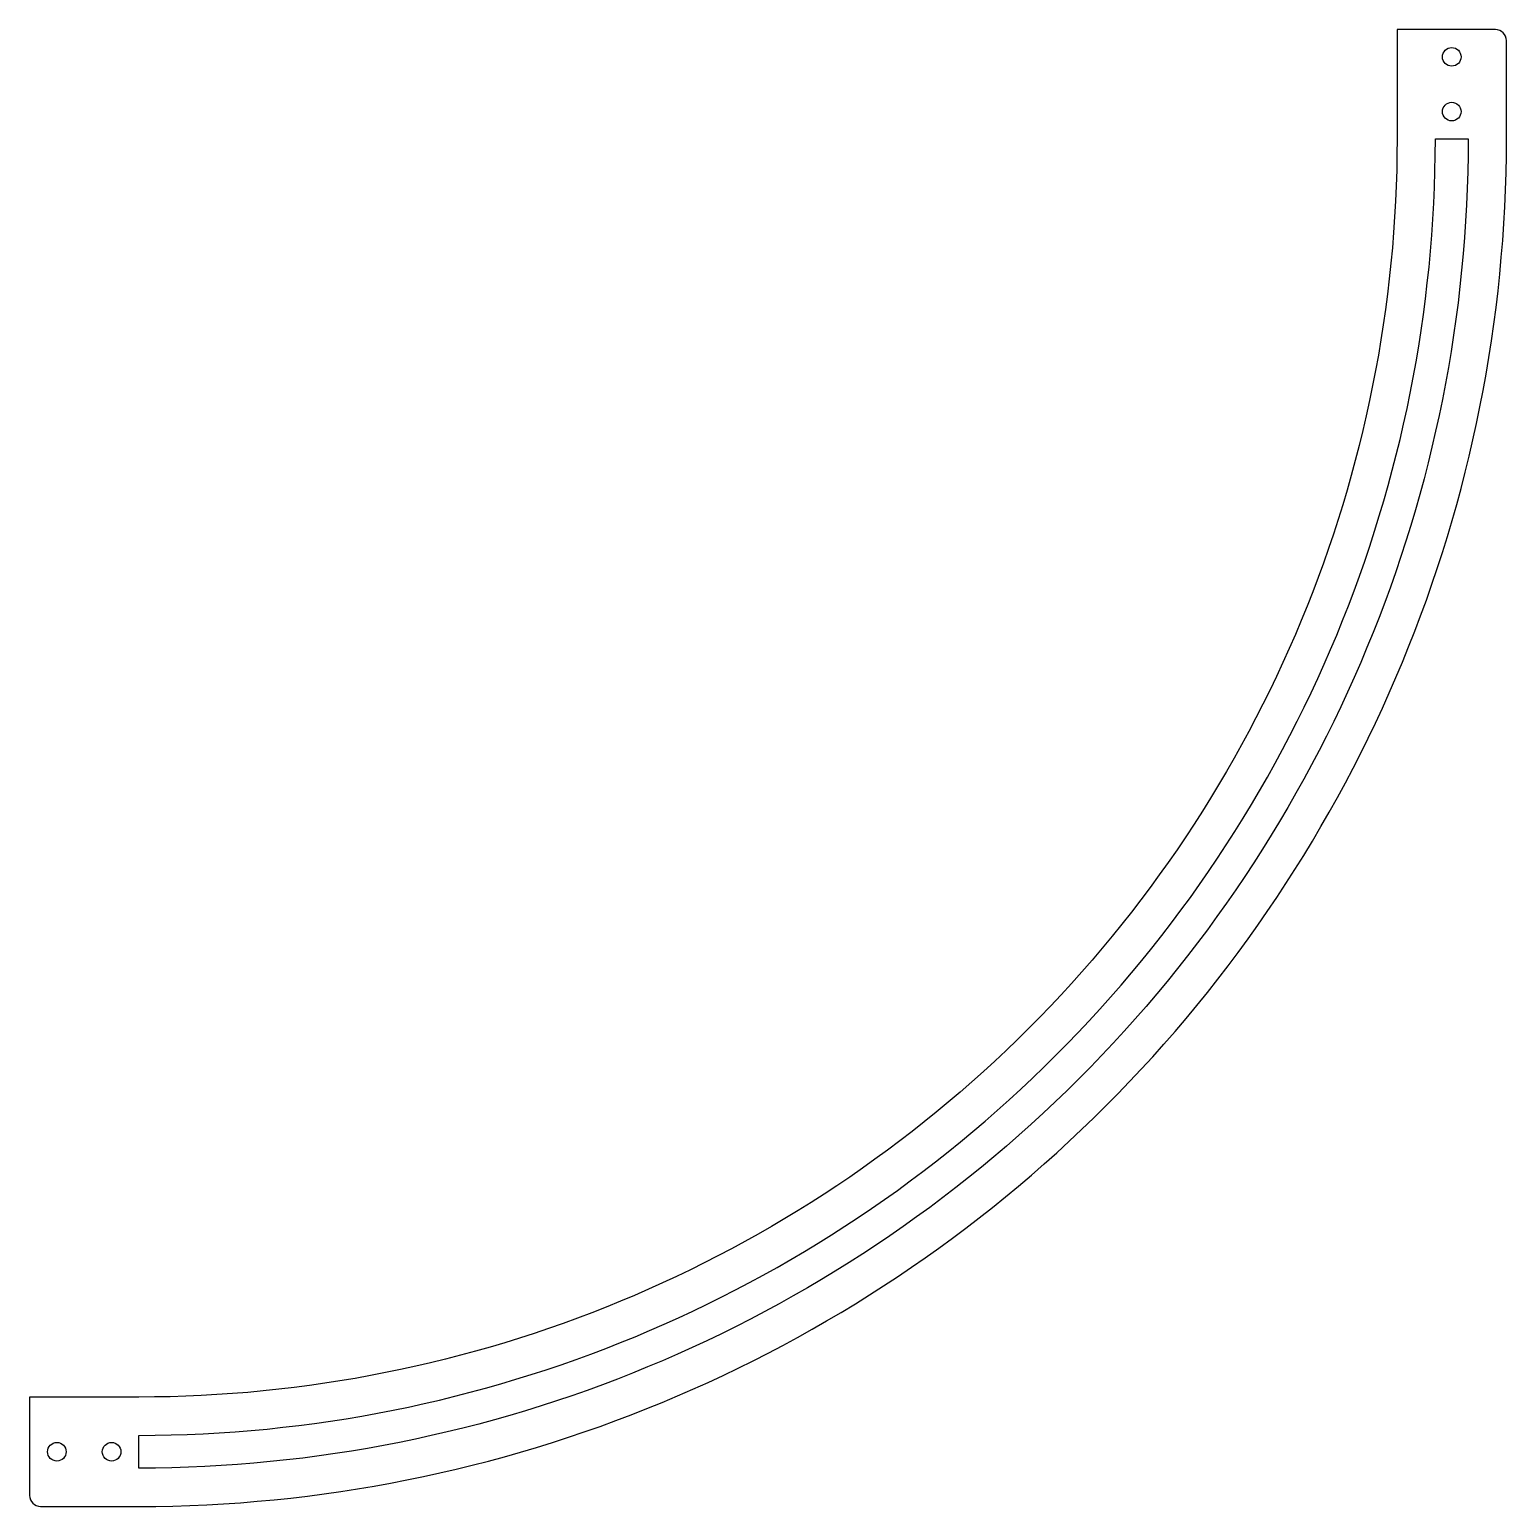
# Model space of a CAD drawing. Header units: millimetres. Extents: x -140 to 130, y -250 to 20.
import ezdxf

# ---------------------------------------------------------------- set-up
doc = ezdxf.new("R2010")
doc.units = ezdxf.units.MM

msp = doc.modelspace()

# ---------------------------------------------------------------- linework, layer by layer
for points in [[(-140, -248, 0.414214), (-138, -250), (-120, -250, 0.414214), (130, 0), (130, 18, 0.414214), (128, 20), (110, 20), (110, 0, -0.414214), (-120, -230), (-140, -230)], [(117, 0), (123, 0, -0.414214), (-120, -243), (-120, -237, 0.414214)]]:
    msp.add_lwpolyline(points, format="xyb", close=True)
for centre in [(120, 15), (120, 5), (-135, -240), (-125, -240)]:
    msp.add_circle(centre, 1.7)

doc.saveas('drawing.dxf')
